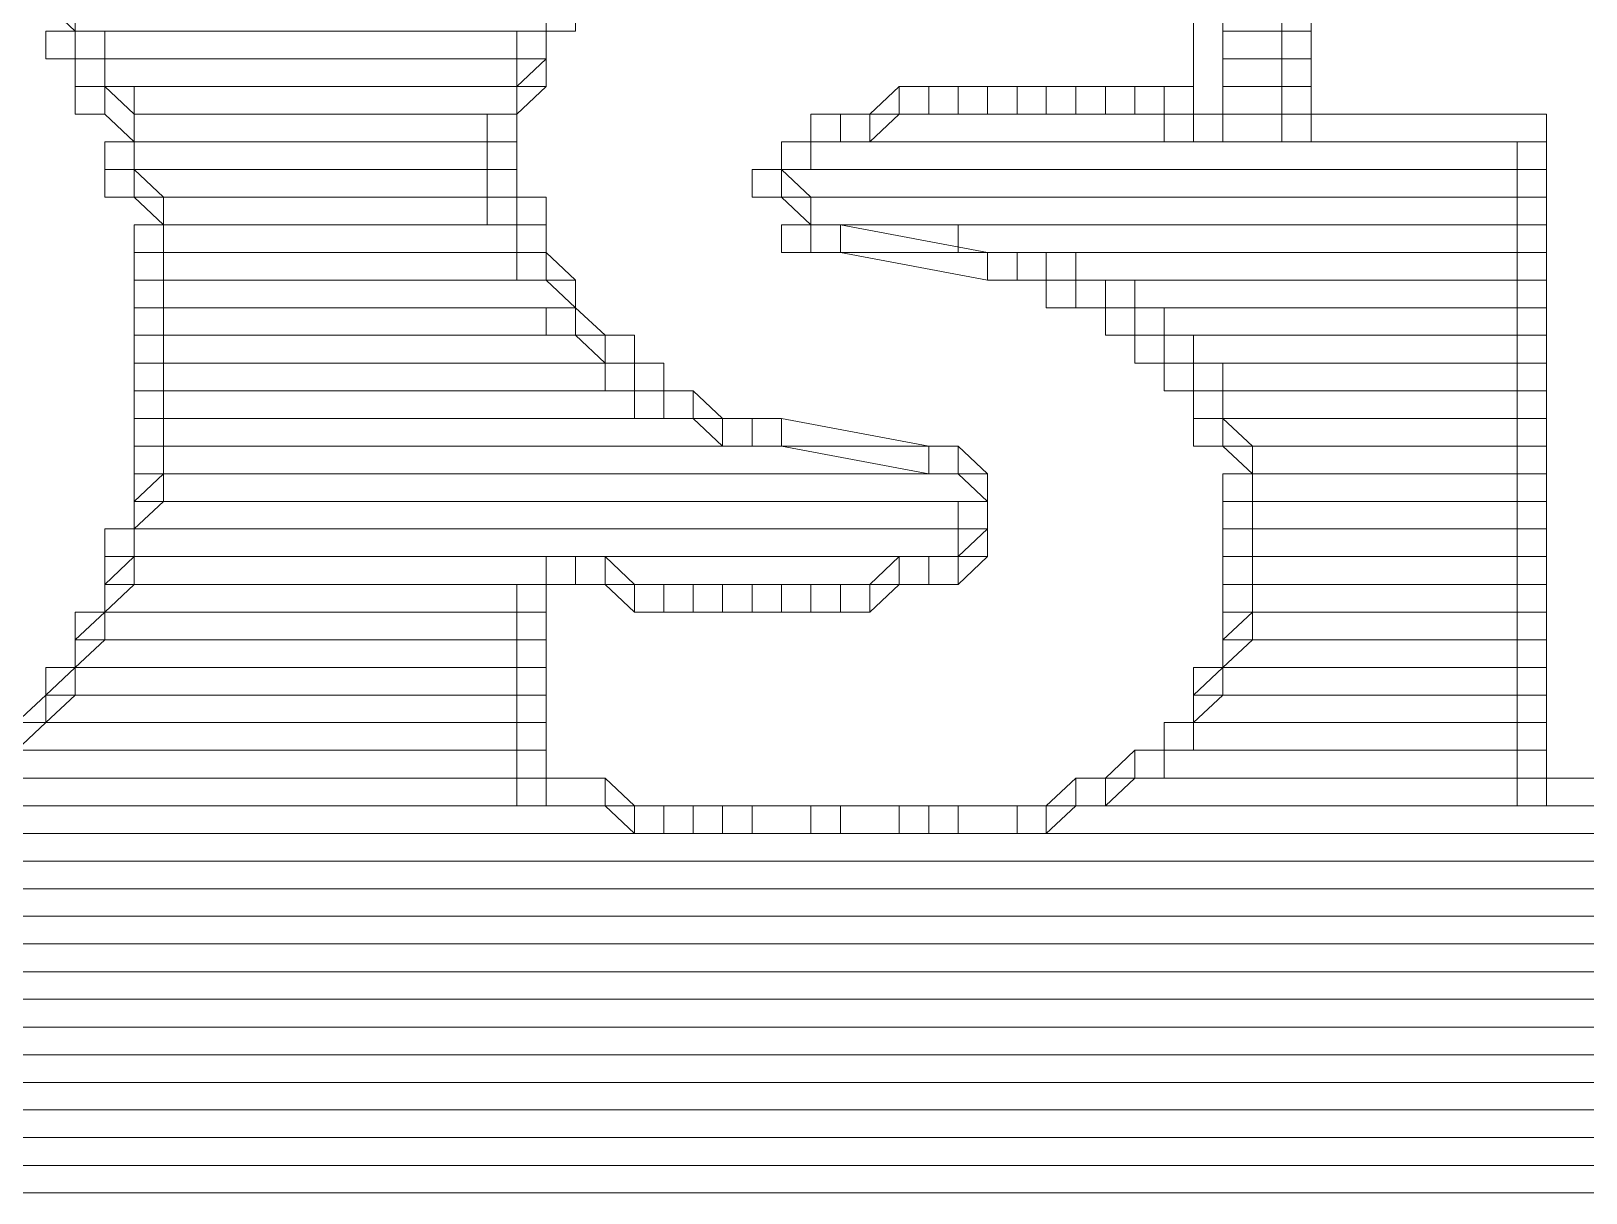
# Model space of a CAD drawing. Header units: millimetres. Extents: x 0 to 841, y 0 to 594.
# Drawn here: x 671.16 to 682.17, y 97.95 to 106.17 of the extents above; entities that cross this region are included whole.
import ezdxf

# ---------------------------------------------------------------- set-up
doc = ezdxf.new("R2010")
doc.units = ezdxf.units.MM
doc.header["$LTSCALE"] = 1.2
doc.layers.add('1', color=7, linetype='Continuous', lineweight=13)

msp = doc.modelspace()

# ---------------------------------------------------------------- linework, layer by layer
at = {"layer": '1'}
for p, q in [((678.35, 100.687), (718.839, 100.687)), ((678.35, 100.687), (718.839, 100.687)), ((670.224, 100.491), (718.839, 100.491)), ((670.224, 100.491), (718.839, 100.491)), ((670.432, 100.491), (718.839, 100.491)), ((670.432, 100.491), (718.839, 100.491)), ((669.807, 100.295), (718.839, 100.295)), ((669.807, 100.295), (718.839, 100.295)), ((669.598, 100.099), (718.839, 100.099)), ((669.598, 100.099), (718.839, 100.099)), ((669.182, 99.904), (718.839, 99.904)), ((669.182, 99.904), (718.839, 99.904)), ((668.765, 99.708), (718.839, 99.708)), ((668.765, 99.708), (718.839, 99.708)), ((659.387, 99.512), (718.839, 99.512)), ((659.387, 99.512), (718.839, 99.512)), ((667.931, 99.512), (718.839, 99.512)), ((667.931, 99.512), (718.839, 99.512)), ((659.387, 99.317), (718.839, 99.317)), ((659.387, 99.317), (718.839, 99.317)), ((659.387, 99.12), (718.839, 99.12)), ((659.387, 99.12), (718.839, 99.12)), ((659.387, 98.924), (718.839, 98.924)), ((659.387, 98.924), (718.839, 98.924)), ((659.387, 98.728), (718.839, 98.728)), ((659.387, 98.728), (718.839, 98.728)), ((659.387, 98.533), (718.839, 98.533)), ((659.387, 98.533), (718.839, 98.533)), ((659.387, 98.337), (718.839, 98.337)), ((659.387, 98.337), (718.839, 98.337))]:
    msp.add_line(p, q, dxfattribs=at)
for points in [[(679.392, 105.387), (679.392, 106.954), (679.601, 106.954), (679.601, 105.387)], [(679.392, 105.387), (679.392, 106.954), (679.601, 106.954), (679.601, 105.387)], [(680.017, 106.954), (680.017, 105.387), (680.226, 105.387), (680.226, 106.954)], [(680.017, 106.954), (680.017, 105.387), (680.226, 105.387), (680.226, 106.954)], [(671.474, 106.366), (671.265, 106.562), (671.265, 106.366), (671.474, 106.17)], [(671.474, 106.366), (671.265, 106.562), (671.265, 106.366), (671.474, 106.17)], [(671.474, 106.366), (675.017, 106.366), (675.017, 106.17), (671.474, 106.17)], [(671.474, 106.366), (675.017, 106.366), (675.017, 106.17), (671.474, 106.17)], [(674.808, 106.366), (674.808, 106.17), (675.017, 106.17), (675.017, 106.366)], [(675.017, 106.366), (674.808, 106.366), (674.808, 106.17), (675.017, 106.17)], [(674.808, 106.366), (674.808, 106.17), (675.017, 106.17), (675.017, 106.366)], [(675.017, 106.366), (674.808, 106.366), (674.808, 106.17), (675.017, 106.17)], [(679.601, 106.366), (680.226, 106.366), (680.226, 106.17), (679.601, 106.17)], [(679.601, 106.366), (680.226, 106.366), (680.226, 106.17), (679.601, 106.17)], [(671.265, 105.975), (671.265, 106.17), (671.474, 106.17), (671.474, 105.975)], [(671.265, 105.975), (671.265, 106.17), (671.474, 106.17), (671.474, 105.975)], [(671.682, 106.17), (671.474, 106.17), (671.474, 105.975), (671.682, 105.975)], [(671.474, 106.17), (674.808, 106.17), (674.808, 105.975), (671.474, 105.975)], [(671.682, 106.17), (671.474, 106.17), (671.474, 105.975), (671.682, 105.975)], [(671.474, 106.17), (674.808, 106.17), (674.808, 105.975), (671.474, 105.975)], [(674.6, 106.17), (674.6, 105.975), (674.808, 105.975), (674.808, 106.17)], [(674.6, 106.17), (674.6, 105.975), (674.808, 105.975), (674.808, 106.17)], [(674.808, 106.17), (674.808, 106.17), (674.808, 105.975), (674.808, 105.975)], [(674.808, 106.17), (674.808, 106.17), (674.808, 105.975), (674.808, 105.975)], [(679.601, 106.17), (680.226, 106.17), (680.226, 105.975), (679.601, 105.975)], [(679.601, 106.17), (680.226, 106.17), (680.226, 105.975), (679.601, 105.975)], [(671.474, 105.779), (671.474, 105.975), (671.682, 105.975), (671.682, 105.779)], [(671.474, 105.779), (671.474, 105.975), (671.682, 105.975), (671.682, 105.779)], [(671.682, 105.975), (674.808, 105.975), (674.808, 105.779), (671.682, 105.779)], [(671.682, 105.975), (674.808, 105.975), (674.808, 105.779), (671.682, 105.779)], [(671.682, 105.975), (674.808, 105.975), (674.808, 105.779), (671.682, 105.779)], [(671.682, 105.975), (674.808, 105.975), (674.808, 105.779), (671.682, 105.779)], [(674.6, 105.975), (674.6, 105.779), (674.808, 105.779), (674.808, 105.975)], [(674.808, 105.975), (674.6, 105.779), (674.6, 105.583), (674.808, 105.779)], [(674.6, 105.975), (674.6, 105.779), (674.808, 105.779), (674.808, 105.975)], [(674.808, 105.975), (674.6, 105.779), (674.6, 105.583), (674.808, 105.779)], [(674.808, 105.975), (674.808, 105.975), (674.808, 105.779), (674.808, 105.779)], [(674.808, 105.975), (674.808, 105.975), (674.808, 105.779), (674.808, 105.779)], [(674.808, 105.975), (674.808, 105.975), (674.808, 105.779), (674.808, 105.779)], [(674.808, 105.975), (674.808, 105.975), (674.808, 105.779), (674.808, 105.779)], [(679.601, 105.975), (680.226, 105.975), (680.226, 105.779), (679.601, 105.779)], [(679.601, 105.975), (680.226, 105.975), (680.226, 105.779), (679.601, 105.779)], [(679.601, 105.975), (680.226, 105.975), (680.226, 105.779), (679.601, 105.779)], [(679.601, 105.975), (680.226, 105.975), (680.226, 105.779), (679.601, 105.779)], [(671.474, 105.583), (671.474, 105.779), (671.682, 105.779), (671.682, 105.583)], [(671.474, 105.583), (671.474, 105.779), (671.682, 105.779), (671.682, 105.583)], [(671.891, 105.583), (671.682, 105.779), (671.682, 105.583), (671.891, 105.387)], [(671.891, 105.583), (671.682, 105.779), (671.682, 105.583), (671.891, 105.387)], [(671.891, 105.779), (674.6, 105.779), (674.6, 105.583), (671.891, 105.583)], [(671.891, 105.779), (674.6, 105.779), (674.6, 105.583), (671.891, 105.583)], [(674.6, 105.779), (674.6, 105.779), (674.6, 105.583), (674.6, 105.583)], [(674.6, 105.779), (674.6, 105.779), (674.6, 105.583), (674.6, 105.583)], [(677.1, 105.583), (677.309, 105.779), (677.309, 105.583), (677.1, 105.387)], [(677.1, 105.583), (677.309, 105.779), (677.309, 105.583), (677.1, 105.387)], [(677.309, 105.779), (677.517, 105.779), (677.517, 105.583), (677.309, 105.583)], [(677.309, 105.779), (679.184, 105.779), (679.184, 105.583), (677.309, 105.583)], [(677.309, 105.779), (677.517, 105.779), (677.517, 105.583), (677.309, 105.583)], [(677.309, 105.779), (679.184, 105.779), (679.184, 105.583), (677.309, 105.583)], [(677.517, 105.779), (677.517, 105.779), (677.517, 105.583), (677.517, 105.583)], [(677.517, 105.779), (677.725, 105.779), (677.725, 105.583), (677.517, 105.583)], [(677.517, 105.779), (677.517, 105.779), (677.517, 105.583), (677.517, 105.583)], [(677.517, 105.779), (677.725, 105.779), (677.725, 105.583), (677.517, 105.583)], [(677.725, 105.779), (677.934, 105.779), (677.934, 105.583), (677.725, 105.583)], [(677.725, 105.779), (677.934, 105.779), (677.934, 105.583), (677.725, 105.583)], [(677.934, 105.779), (678.143, 105.779), (678.143, 105.583), (677.934, 105.583)], [(677.934, 105.779), (678.143, 105.779), (678.143, 105.583), (677.934, 105.583)], [(678.143, 105.779), (678.35, 105.779), (678.35, 105.583), (678.143, 105.583)], [(678.143, 105.779), (678.35, 105.779), (678.35, 105.583), (678.143, 105.583)], [(678.35, 105.779), (678.35, 105.779), (678.35, 105.583), (678.35, 105.583)], [(678.35, 105.779), (678.559, 105.779), (678.559, 105.583), (678.35, 105.583)], [(678.35, 105.779), (678.35, 105.779), (678.35, 105.583), (678.35, 105.583)], [(678.35, 105.779), (678.559, 105.779), (678.559, 105.583), (678.35, 105.583)], [(678.559, 105.779), (678.768, 105.779), (678.768, 105.583), (678.559, 105.583)], [(678.559, 105.779), (678.768, 105.779), (678.768, 105.583), (678.559, 105.583)], [(678.768, 105.779), (678.976, 105.779), (678.976, 105.583), (678.768, 105.583)], [(678.768, 105.779), (678.976, 105.779), (678.976, 105.583), (678.768, 105.583)], [(678.976, 105.779), (679.184, 105.779), (679.184, 105.583), (678.976, 105.583)], [(678.976, 105.779), (679.184, 105.779), (679.184, 105.583), (678.976, 105.583)], [(679.184, 105.779), (679.392, 105.779), (679.392, 105.583), (679.184, 105.583)], [(679.184, 105.779), (679.392, 105.779), (679.392, 105.583), (679.184, 105.583)], [(679.601, 105.779), (680.226, 105.779), (680.226, 105.583), (679.601, 105.583)], [(679.601, 105.779), (680.226, 105.779), (680.226, 105.583), (679.601, 105.583)], [(671.891, 105.583), (671.891, 105.583), (671.891, 105.387), (671.891, 105.387)], [(671.891, 105.583), (674.6, 105.583), (674.6, 105.387), (671.891, 105.387)], [(671.891, 105.583), (671.891, 105.583), (671.891, 105.387), (671.891, 105.387)], [(671.891, 105.583), (674.6, 105.583), (674.6, 105.387), (671.891, 105.387)], [(674.391, 105.583), (674.391, 105.387), (674.6, 105.387), (674.6, 105.583)], [(674.391, 105.583), (674.391, 105.387), (674.6, 105.387), (674.6, 105.583)], [(676.683, 105.583), (676.683, 105.583), (676.683, 105.387), (676.683, 105.387)], [(676.683, 105.583), (676.683, 105.583), (676.683, 105.387), (676.683, 105.387)], [(676.683, 105.583), (676.683, 105.583), (676.683, 105.387), (676.683, 105.387)], [(676.683, 105.583), (676.892, 105.583), (676.892, 105.387), (676.683, 105.387)], [(676.683, 105.583), (681.893, 105.583), (681.893, 105.387), (676.683, 105.387)], [(676.683, 105.583), (676.683, 105.583), (676.683, 105.387), (676.683, 105.387)], [(676.683, 105.583), (676.683, 105.583), (676.683, 105.387), (676.683, 105.387)], [(676.683, 105.583), (676.683, 105.583), (676.683, 105.387), (676.683, 105.387)], [(676.683, 105.583), (676.892, 105.583), (676.892, 105.387), (676.683, 105.387)], [(676.683, 105.583), (681.893, 105.583), (681.893, 105.387), (676.683, 105.387)], [(676.892, 105.583), (676.892, 105.583), (676.892, 105.387), (676.892, 105.387)], [(676.892, 105.583), (676.892, 105.583), (676.892, 105.387), (676.892, 105.387)], [(676.892, 105.583), (677.1, 105.583), (677.1, 105.387), (676.892, 105.387)], [(676.892, 105.583), (676.892, 105.583), (676.892, 105.387), (676.892, 105.387)], [(676.892, 105.583), (676.892, 105.583), (676.892, 105.387), (676.892, 105.387)], [(676.892, 105.583), (677.1, 105.583), (677.1, 105.387), (676.892, 105.387)], [(679.184, 105.583), (679.184, 105.387), (679.392, 105.387), (679.392, 105.583)], [(679.184, 105.583), (679.184, 105.387), (679.392, 105.387), (679.392, 105.583)], [(679.392, 105.583), (679.601, 105.583), (679.601, 105.387), (679.392, 105.387)], [(679.392, 105.583), (679.601, 105.583), (679.601, 105.387), (679.392, 105.387)], [(680.226, 105.583), (681.893, 105.583), (681.893, 105.387), (680.226, 105.387)], [(680.226, 105.583), (681.893, 105.583), (681.893, 105.387), (680.226, 105.387)], [(671.682, 105.191), (671.682, 105.387), (671.891, 105.387), (671.891, 105.191)], [(671.682, 105.191), (671.682, 105.387), (671.891, 105.387), (671.891, 105.191)], [(671.891, 105.387), (674.6, 105.387), (674.6, 105.191), (671.891, 105.191)], [(671.891, 105.387), (674.6, 105.387), (674.6, 105.191), (671.891, 105.191)], [(674.391, 105.387), (674.391, 105.191), (674.6, 105.191), (674.6, 105.387)], [(674.391, 105.387), (674.391, 105.191), (674.6, 105.191), (674.6, 105.387)], [(674.6, 105.387), (674.6, 105.387), (674.6, 105.191), (674.6, 105.191)], [(674.6, 105.387), (674.6, 105.387), (674.6, 105.191), (674.6, 105.191)], [(676.475, 105.387), (676.475, 105.387), (676.475, 105.191), (676.475, 105.191)], [(676.475, 105.387), (676.683, 105.387), (676.683, 105.191), (676.475, 105.191)], [(676.475, 105.191), (676.475, 105.387), (676.683, 105.387), (676.683, 105.191)], [(676.475, 105.387), (676.475, 105.387), (676.475, 105.191), (676.475, 105.191)], [(676.475, 105.387), (676.683, 105.387), (676.683, 105.191), (676.475, 105.191)], [(676.475, 105.191), (676.475, 105.387), (676.683, 105.387), (676.683, 105.191)], [(676.683, 105.387), (676.683, 105.387), (676.683, 105.191), (676.683, 105.191)], [(676.683, 105.387), (676.683, 105.387), (676.683, 105.191), (676.683, 105.191)], [(676.683, 105.387), (681.893, 105.387), (681.893, 105.191), (676.683, 105.191)], [(676.683, 105.387), (676.683, 105.387), (676.683, 105.191), (676.683, 105.191)], [(676.683, 105.387), (676.683, 105.387), (676.683, 105.191), (676.683, 105.191)], [(676.683, 105.387), (681.893, 105.387), (681.893, 105.191), (676.683, 105.191)], [(681.685, 105.387), (681.685, 100.687), (681.893, 100.687), (681.893, 105.387)], [(681.685, 105.387), (681.685, 100.687), (681.893, 100.687), (681.893, 105.387)], [(671.682, 104.995), (671.682, 105.191), (671.891, 105.191), (671.891, 104.995)], [(671.682, 104.995), (671.682, 105.191), (671.891, 105.191), (671.891, 104.995)], [(672.099, 104.995), (671.891, 105.191), (671.891, 104.995), (672.099, 104.799)], [(671.891, 105.191), (674.6, 105.191), (674.6, 104.995), (671.891, 104.995)], [(672.099, 104.995), (671.891, 105.191), (671.891, 104.995), (672.099, 104.799)], [(671.891, 105.191), (674.6, 105.191), (674.6, 104.995), (671.891, 104.995)], [(674.391, 105.191), (674.391, 104.995), (674.6, 104.995), (674.6, 105.191)], [(674.391, 105.191), (674.391, 104.995), (674.6, 104.995), (674.6, 105.191)], [(674.6, 105.191), (674.6, 105.191), (674.6, 104.995), (674.6, 104.995)], [(674.6, 105.191), (674.6, 105.191), (674.6, 104.995), (674.6, 104.995)], [(676.267, 104.995), (676.267, 105.191), (676.475, 105.191), (676.475, 104.995)], [(676.267, 104.995), (676.267, 105.191), (676.475, 105.191), (676.475, 104.995)], [(676.683, 104.995), (676.475, 105.191), (676.475, 104.995), (676.683, 104.799)], [(676.475, 105.191), (676.475, 105.191), (676.475, 104.995), (676.475, 104.995)], [(676.475, 105.191), (676.475, 105.191), (676.475, 104.995), (676.475, 104.995)], [(676.475, 105.191), (676.475, 105.191), (676.475, 104.995), (676.475, 104.995)], [(676.475, 105.191), (681.893, 105.191), (681.893, 104.995), (676.475, 104.995)], [(676.683, 104.995), (676.475, 105.191), (676.475, 104.995), (676.683, 104.799)], [(676.475, 105.191), (676.475, 105.191), (676.475, 104.995), (676.475, 104.995)], [(676.475, 105.191), (676.475, 105.191), (676.475, 104.995), (676.475, 104.995)], [(676.475, 105.191), (676.475, 105.191), (676.475, 104.995), (676.475, 104.995)], [(676.475, 105.191), (681.893, 105.191), (681.893, 104.995), (676.475, 104.995)], [(672.099, 104.995), (674.6, 104.995), (674.6, 104.799), (672.099, 104.799)], [(672.099, 104.995), (674.6, 104.995), (674.6, 104.799), (672.099, 104.799)], [(674.391, 104.995), (674.391, 104.799), (674.6, 104.799), (674.6, 104.995)], [(674.391, 104.995), (674.391, 104.799), (674.6, 104.799), (674.6, 104.995)], [(674.6, 104.995), (674.808, 104.995), (674.808, 104.799), (674.6, 104.799)], [(674.6, 104.995), (674.808, 104.995), (674.808, 104.799), (674.6, 104.799)], [(676.683, 104.995), (676.683, 104.995), (676.683, 104.799), (676.683, 104.799)], [(676.683, 104.995), (676.683, 104.995), (676.683, 104.799), (676.683, 104.799)], [(676.683, 104.995), (676.683, 104.995), (676.683, 104.799), (676.683, 104.799)], [(676.683, 104.995), (676.683, 104.995), (676.683, 104.799), (676.683, 104.799)], [(676.683, 104.995), (676.683, 104.995), (676.683, 104.799), (676.683, 104.799)], [(676.683, 104.995), (681.893, 104.995), (681.893, 104.799), (676.683, 104.799)], [(676.683, 104.995), (676.683, 104.995), (676.683, 104.799), (676.683, 104.799)], [(676.683, 104.995), (676.683, 104.995), (676.683, 104.799), (676.683, 104.799)], [(676.683, 104.995), (676.683, 104.995), (676.683, 104.799), (676.683, 104.799)], [(676.683, 104.995), (676.683, 104.995), (676.683, 104.799), (676.683, 104.799)], [(676.683, 104.995), (676.683, 104.995), (676.683, 104.799), (676.683, 104.799)], [(676.683, 104.995), (681.893, 104.995), (681.893, 104.799), (676.683, 104.799)], [(671.891, 104.604), (671.891, 104.799), (672.099, 104.799), (672.099, 104.604)], [(671.891, 104.604), (671.891, 104.799), (672.099, 104.799), (672.099, 104.604)], [(672.099, 104.799), (674.808, 104.799), (674.808, 104.604), (672.099, 104.604)], [(672.099, 104.799), (674.808, 104.799), (674.808, 104.604), (672.099, 104.604)], [(672.099, 104.799), (674.808, 104.799), (674.808, 104.604), (672.099, 104.604)], [(672.099, 104.799), (674.808, 104.799), (674.808, 104.604), (672.099, 104.604)], [(674.6, 104.799), (674.6, 104.604), (674.808, 104.604), (674.808, 104.799)], [(674.6, 104.799), (674.6, 104.604), (674.808, 104.604), (674.808, 104.799)], [(674.808, 104.799), (674.808, 104.799), (674.808, 104.604), (674.808, 104.604)], [(674.808, 104.799), (674.808, 104.799), (674.808, 104.604), (674.808, 104.604)], [(676.475, 104.604), (676.475, 104.799), (676.683, 104.799), (676.683, 104.604)], [(676.475, 104.604), (676.475, 104.799), (676.683, 104.799), (676.683, 104.604)], [(676.892, 104.799), (676.683, 104.799), (676.683, 104.604), (676.892, 104.604)], [(676.683, 104.799), (681.893, 104.799), (681.893, 104.604), (676.683, 104.604)], [(676.892, 104.799), (676.683, 104.799), (676.683, 104.604), (676.892, 104.604)], [(676.683, 104.799), (681.893, 104.799), (681.893, 104.604), (676.683, 104.604)], [(677.934, 104.604), (676.892, 104.799), (676.892, 104.604), (677.934, 104.408)], [(676.892, 104.799), (676.892, 104.799), (676.892, 104.604), (676.892, 104.604)], [(676.892, 104.799), (676.892, 104.799), (676.892, 104.604), (676.892, 104.604)], [(677.934, 104.604), (676.892, 104.799), (676.892, 104.604), (677.934, 104.408)], [(676.892, 104.799), (676.892, 104.799), (676.892, 104.604), (676.892, 104.604)], [(676.892, 104.799), (676.892, 104.799), (676.892, 104.604), (676.892, 104.604)], [(677.725, 104.799), (681.893, 104.799), (681.893, 104.604), (677.725, 104.604)], [(677.725, 104.799), (681.893, 104.799), (681.893, 104.604), (677.725, 104.604)], [(671.891, 104.408), (671.891, 104.604), (672.099, 104.604), (672.099, 104.408)], [(671.891, 104.408), (671.891, 104.604), (672.099, 104.604), (672.099, 104.408)], [(672.099, 104.604), (672.099, 104.604), (672.099, 104.408), (672.099, 104.408)], [(672.099, 104.604), (674.808, 104.604), (674.808, 104.408), (672.099, 104.408)], [(672.099, 104.604), (672.099, 104.604), (672.099, 104.408), (672.099, 104.408)], [(672.099, 104.604), (674.808, 104.604), (674.808, 104.408), (672.099, 104.408)], [(674.6, 104.604), (674.6, 104.408), (674.808, 104.408), (674.808, 104.604)], [(674.6, 104.604), (674.6, 104.408), (674.808, 104.408), (674.808, 104.604)], [(674.808, 104.604), (674.808, 104.604), (674.808, 104.408), (674.808, 104.408)], [(674.808, 104.604), (674.808, 104.604), (674.808, 104.408), (674.808, 104.408)], [(674.808, 104.604), (675.017, 104.408), (675.017, 104.212), (674.808, 104.408)], [(674.808, 104.604), (674.808, 104.604), (674.808, 104.408), (674.808, 104.408)], [(674.808, 104.604), (674.808, 104.604), (674.808, 104.408), (674.808, 104.408)], [(674.808, 104.604), (675.017, 104.408), (675.017, 104.212), (674.808, 104.408)], [(678.143, 104.604), (677.934, 104.604), (677.934, 104.408), (678.143, 104.408)], [(678.143, 104.604), (677.934, 104.604), (677.934, 104.408), (678.143, 104.408)], [(678.35, 104.604), (678.143, 104.604), (678.143, 104.408), (678.35, 104.408)], [(678.143, 104.604), (678.143, 104.604), (678.143, 104.408), (678.143, 104.408)], [(678.35, 104.604), (678.143, 104.604), (678.143, 104.408), (678.35, 104.408)], [(678.143, 104.604), (678.143, 104.604), (678.143, 104.408), (678.143, 104.408)], [(678.559, 104.604), (678.35, 104.604), (678.35, 104.408), (678.559, 104.408)], [(678.35, 104.604), (678.35, 104.604), (678.35, 104.408), (678.35, 104.408)], [(678.35, 104.604), (678.35, 104.604), (678.35, 104.408), (678.35, 104.408)], [(678.35, 104.604), (681.893, 104.604), (681.893, 104.408), (678.35, 104.408)], [(678.559, 104.604), (678.35, 104.604), (678.35, 104.408), (678.559, 104.408)], [(678.35, 104.604), (678.35, 104.604), (678.35, 104.408), (678.35, 104.408)], [(678.35, 104.604), (678.35, 104.604), (678.35, 104.408), (678.35, 104.408)], [(678.35, 104.604), (681.893, 104.604), (681.893, 104.408), (678.35, 104.408)], [(671.891, 104.212), (671.891, 104.408), (672.099, 104.408), (672.099, 104.212)], [(671.891, 104.212), (671.891, 104.408), (672.099, 104.408), (672.099, 104.212)], [(672.099, 104.408), (675.017, 104.408), (675.017, 104.212), (672.099, 104.212)], [(672.099, 104.408), (675.017, 104.408), (675.017, 104.212), (672.099, 104.212)], [(675.017, 104.408), (675.017, 104.408), (675.017, 104.212), (675.017, 104.212)], [(675.017, 104.408), (675.017, 104.408), (675.017, 104.212), (675.017, 104.212)], [(678.35, 104.212), (678.35, 104.408), (678.559, 104.408), (678.559, 104.212)], [(678.35, 104.212), (678.35, 104.408), (678.559, 104.408), (678.559, 104.212)], [(678.768, 104.408), (678.559, 104.408), (678.559, 104.212), (678.768, 104.212)], [(678.768, 104.408), (678.559, 104.408), (678.559, 104.212), (678.768, 104.212)], [(678.976, 104.408), (678.768, 104.408), (678.768, 104.212), (678.976, 104.212)], [(678.768, 104.408), (678.768, 104.408), (678.768, 104.212), (678.768, 104.212)], [(678.768, 104.408), (681.893, 104.408), (681.893, 104.212), (678.768, 104.212)], [(678.976, 104.408), (678.768, 104.408), (678.768, 104.212), (678.976, 104.212)], [(678.768, 104.408), (678.768, 104.408), (678.768, 104.212), (678.768, 104.212)], [(678.768, 104.408), (681.893, 104.408), (681.893, 104.212), (678.768, 104.212)], [(671.891, 104.017), (671.891, 104.212), (672.099, 104.212), (672.099, 104.017)], [(671.891, 104.017), (671.891, 104.212), (672.099, 104.212), (672.099, 104.017)], [(672.099, 104.212), (675.017, 104.212), (675.017, 104.017), (672.099, 104.017)], [(672.099, 104.212), (675.017, 104.212), (675.017, 104.017), (672.099, 104.017)], [(674.808, 104.212), (674.808, 104.017), (675.017, 104.017), (675.017, 104.212)], [(674.808, 104.212), (674.808, 104.017), (675.017, 104.017), (675.017, 104.212)], [(675.017, 104.212), (675.017, 104.212), (675.017, 104.017), (675.017, 104.017)], [(675.017, 104.212), (675.225, 104.017), (675.225, 103.82), (675.017, 104.017)], [(675.017, 104.212), (675.017, 104.212), (675.017, 104.017), (675.017, 104.017)], [(675.017, 104.212), (675.225, 104.017), (675.225, 103.82), (675.017, 104.017)], [(678.768, 104.017), (678.768, 104.212), (678.976, 104.212), (678.976, 104.017)], [(678.768, 104.017), (678.768, 104.212), (678.976, 104.212), (678.976, 104.017)], [(679.184, 104.212), (678.976, 104.212), (678.976, 104.017), (679.184, 104.017)], [(678.976, 104.212), (681.893, 104.212), (681.893, 104.017), (678.976, 104.017)], [(679.184, 104.212), (678.976, 104.212), (678.976, 104.017), (679.184, 104.017)], [(678.976, 104.212), (681.893, 104.212), (681.893, 104.017), (678.976, 104.017)], [(679.184, 104.212), (679.184, 104.212), (679.184, 104.017), (679.184, 104.017)], [(679.184, 104.212), (679.184, 104.212), (679.184, 104.017), (679.184, 104.017)], [(671.891, 103.82), (671.891, 104.017), (672.099, 104.017), (672.099, 103.82)], [(671.891, 103.82), (671.891, 104.017), (672.099, 104.017), (672.099, 103.82)], [(672.099, 104.017), (675.225, 104.017), (675.225, 103.82), (672.099, 103.82)], [(672.099, 104.017), (675.225, 104.017), (675.225, 103.82), (672.099, 103.82)], [(675.225, 104.017), (675.225, 104.017), (675.225, 103.82), (675.225, 103.82)], [(675.225, 104.017), (675.433, 104.017), (675.433, 103.82), (675.225, 103.82)], [(675.225, 104.017), (675.225, 104.017), (675.225, 103.82), (675.225, 103.82)], [(675.225, 104.017), (675.433, 104.017), (675.433, 103.82), (675.225, 103.82)], [(678.976, 103.82), (678.976, 104.017), (679.184, 104.017), (679.184, 103.82)], [(678.976, 103.82), (678.976, 104.017), (679.184, 104.017), (679.184, 103.82)], [(679.392, 104.017), (679.184, 104.017), (679.184, 103.82), (679.392, 103.82)], [(679.184, 104.017), (681.893, 104.017), (681.893, 103.82), (679.184, 103.82)], [(679.392, 104.017), (679.184, 104.017), (679.184, 103.82), (679.392, 103.82)], [(679.184, 104.017), (681.893, 104.017), (681.893, 103.82), (679.184, 103.82)], [(671.891, 103.624), (671.891, 103.82), (672.099, 103.82), (672.099, 103.624)], [(671.891, 103.624), (671.891, 103.82), (672.099, 103.82), (672.099, 103.624)], [(672.099, 103.82), (675.433, 103.82), (675.433, 103.624), (672.099, 103.624)], [(672.099, 103.82), (675.642, 103.82), (675.642, 103.624), (672.099, 103.624)], [(672.099, 103.82), (675.433, 103.82), (675.433, 103.624), (672.099, 103.624)], [(672.099, 103.82), (675.642, 103.82), (675.642, 103.624), (672.099, 103.624)], [(675.225, 103.82), (675.225, 103.624), (675.433, 103.624), (675.433, 103.82)], [(675.225, 103.82), (675.225, 103.624), (675.433, 103.624), (675.433, 103.82)], [(675.433, 103.82), (675.433, 103.82), (675.433, 103.624), (675.433, 103.624)], [(675.433, 103.82), (675.642, 103.82), (675.642, 103.624), (675.433, 103.624)], [(675.433, 103.82), (675.433, 103.82), (675.433, 103.624), (675.433, 103.624)], [(675.433, 103.82), (675.642, 103.82), (675.642, 103.624), (675.433, 103.624)], [(679.184, 103.624), (679.184, 103.82), (679.392, 103.82), (679.392, 103.624)], [(679.184, 103.624), (679.184, 103.82), (679.392, 103.82), (679.392, 103.624)], [(679.601, 103.82), (679.392, 103.82), (679.392, 103.624), (679.601, 103.624)], [(679.392, 103.82), (679.392, 103.82), (679.392, 103.624), (679.392, 103.624)], [(679.392, 103.82), (681.893, 103.82), (681.893, 103.624), (679.392, 103.624)], [(679.601, 103.82), (679.392, 103.82), (679.392, 103.624), (679.601, 103.624)], [(679.392, 103.82), (679.392, 103.82), (679.392, 103.624), (679.392, 103.624)], [(679.392, 103.82), (681.893, 103.82), (681.893, 103.624), (679.392, 103.624)], [(679.601, 103.82), (681.893, 103.82), (681.893, 103.624), (679.601, 103.624)], [(679.601, 103.82), (681.893, 103.82), (681.893, 103.624), (679.601, 103.624)], [(671.891, 103.428), (671.891, 103.624), (672.099, 103.624), (672.099, 103.428)], [(671.891, 103.428), (671.891, 103.624), (672.099, 103.624), (672.099, 103.428)], [(672.099, 103.624), (672.099, 103.624), (672.099, 103.428), (672.099, 103.428)], [(672.099, 103.624), (675.85, 103.624), (675.85, 103.428), (672.099, 103.428)], [(672.099, 103.624), (672.099, 103.624), (672.099, 103.428), (672.099, 103.428)], [(672.099, 103.624), (675.85, 103.624), (675.85, 103.428), (672.099, 103.428)], [(675.433, 103.624), (675.433, 103.428), (675.642, 103.428), (675.642, 103.624)], [(675.433, 103.624), (675.433, 103.428), (675.642, 103.428), (675.642, 103.624)], [(675.642, 103.624), (675.85, 103.624), (675.85, 103.428), (675.642, 103.428)], [(675.642, 103.624), (675.85, 103.624), (675.85, 103.428), (675.642, 103.428)], [(675.85, 103.624), (675.85, 103.624), (675.85, 103.428), (675.85, 103.428)], [(675.85, 103.624), (675.85, 103.624), (675.85, 103.428), (675.85, 103.428)], [(675.85, 103.624), (676.058, 103.428), (676.058, 103.233), (675.85, 103.428)], [(675.85, 103.624), (675.85, 103.624), (675.85, 103.428), (675.85, 103.428)], [(675.85, 103.624), (675.85, 103.624), (675.85, 103.428), (675.85, 103.428)], [(675.85, 103.624), (676.058, 103.428), (676.058, 103.233), (675.85, 103.428)], [(679.392, 103.428), (679.392, 103.624), (679.601, 103.624), (679.601, 103.428)], [(679.392, 103.428), (679.392, 103.624), (679.601, 103.624), (679.601, 103.428)], [(679.601, 103.624), (679.601, 103.624), (679.601, 103.428), (679.601, 103.428)], [(679.601, 103.624), (681.893, 103.624), (681.893, 103.428), (679.601, 103.428)], [(679.601, 103.624), (679.601, 103.624), (679.601, 103.428), (679.601, 103.428)], [(679.601, 103.624), (681.893, 103.624), (681.893, 103.428), (679.601, 103.428)], [(671.891, 103.233), (671.891, 103.428), (672.099, 103.428), (672.099, 103.233)], [(671.891, 103.233), (671.891, 103.428), (672.099, 103.428), (672.099, 103.233)], [(672.099, 103.428), (676.475, 103.428), (676.475, 103.233), (672.099, 103.233)], [(672.099, 103.428), (676.475, 103.428), (676.475, 103.233), (672.099, 103.233)], [(676.058, 103.428), (676.058, 103.428), (676.058, 103.233), (676.058, 103.233)], [(676.058, 103.428), (676.267, 103.428), (676.267, 103.233), (676.058, 103.233)], [(676.058, 103.428), (676.058, 103.428), (676.058, 103.233), (676.058, 103.233)], [(676.058, 103.428), (676.267, 103.428), (676.267, 103.233), (676.058, 103.233)], [(676.267, 103.428), (676.267, 103.428), (676.267, 103.233), (676.267, 103.233)], [(676.267, 103.428), (676.475, 103.428), (676.475, 103.233), (676.267, 103.233)], [(676.267, 103.428), (676.267, 103.428), (676.267, 103.233), (676.267, 103.233)], [(676.267, 103.428), (676.475, 103.428), (676.475, 103.233), (676.267, 103.233)], [(676.475, 103.428), (676.475, 103.428), (676.475, 103.233), (676.475, 103.233)], [(676.475, 103.428), (677.517, 103.233), (677.517, 103.037), (676.475, 103.233)], [(676.475, 103.428), (676.475, 103.428), (676.475, 103.233), (676.475, 103.233)], [(676.475, 103.428), (677.517, 103.233), (677.517, 103.037), (676.475, 103.233)], [(679.392, 103.233), (679.392, 103.428), (679.601, 103.428), (679.601, 103.233)], [(679.392, 103.233), (679.392, 103.428), (679.601, 103.428), (679.601, 103.233)], [(679.809, 103.233), (679.601, 103.428), (679.601, 103.233), (679.809, 103.037)], [(679.601, 103.428), (679.601, 103.428), (679.601, 103.233), (679.601, 103.233)], [(679.601, 103.428), (681.893, 103.428), (681.893, 103.233), (679.601, 103.233)], [(679.809, 103.233), (679.601, 103.428), (679.601, 103.233), (679.809, 103.037)], [(679.601, 103.428), (679.601, 103.428), (679.601, 103.233), (679.601, 103.233)], [(679.601, 103.428), (681.893, 103.428), (681.893, 103.233), (679.601, 103.233)], [(671.891, 103.037), (671.891, 103.233), (672.099, 103.233), (672.099, 103.037)], [(671.891, 103.037), (671.891, 103.233), (672.099, 103.233), (672.099, 103.037)], [(672.099, 103.233), (677.517, 103.233), (677.517, 103.037), (672.099, 103.037)], [(672.099, 103.233), (677.517, 103.233), (677.517, 103.037), (672.099, 103.037)], [(677.517, 103.233), (677.725, 103.233), (677.725, 103.037), (677.517, 103.037)], [(677.517, 103.233), (677.725, 103.233), (677.725, 103.037), (677.517, 103.037)], [(677.725, 103.233), (677.725, 103.233), (677.725, 103.037), (677.725, 103.037)], [(677.725, 103.233), (677.725, 103.233), (677.725, 103.037), (677.725, 103.037)], [(677.725, 103.233), (677.725, 103.233), (677.725, 103.037), (677.725, 103.037)], [(677.725, 103.233), (677.725, 103.233), (677.725, 103.037), (677.725, 103.037)], [(677.725, 103.233), (677.934, 103.037), (677.934, 102.841), (677.725, 103.037)], [(677.725, 103.233), (677.725, 103.233), (677.725, 103.037), (677.725, 103.037)], [(677.725, 103.233), (677.725, 103.233), (677.725, 103.037), (677.725, 103.037)], [(677.725, 103.233), (677.725, 103.233), (677.725, 103.037), (677.725, 103.037)], [(677.725, 103.233), (677.725, 103.233), (677.725, 103.037), (677.725, 103.037)], [(677.725, 103.233), (677.934, 103.037), (677.934, 102.841), (677.725, 103.037)], [(679.809, 103.233), (679.809, 103.233), (679.809, 103.037), (679.809, 103.037)], [(679.809, 103.233), (681.893, 103.233), (681.893, 103.037), (679.809, 103.037)], [(679.809, 103.233), (679.809, 103.233), (679.809, 103.037), (679.809, 103.037)], [(679.809, 103.233), (681.893, 103.233), (681.893, 103.037), (679.809, 103.037)], [(671.891, 102.841), (672.099, 103.037), (672.099, 102.841), (671.891, 102.646)], [(671.891, 102.841), (671.891, 103.037), (672.099, 103.037), (672.099, 102.841)], [(671.891, 102.841), (672.099, 103.037), (672.099, 102.841), (671.891, 102.646)], [(671.891, 102.841), (671.891, 103.037), (672.099, 103.037), (672.099, 102.841)], [(672.099, 103.037), (677.934, 103.037), (677.934, 102.841), (672.099, 102.841)], [(672.099, 103.037), (677.934, 103.037), (677.934, 102.841), (672.099, 102.841)], [(677.934, 103.037), (677.934, 103.037), (677.934, 102.841), (677.934, 102.841)], [(677.934, 103.037), (677.934, 103.037), (677.934, 102.841), (677.934, 102.841)], [(677.934, 103.037), (677.934, 103.037), (677.934, 102.841), (677.934, 102.841)], [(677.934, 103.037), (677.934, 103.037), (677.934, 102.841), (677.934, 102.841)], [(677.934, 103.037), (677.934, 103.037), (677.934, 102.841), (677.934, 102.841)], [(677.934, 103.037), (677.934, 103.037), (677.934, 102.841), (677.934, 102.841)], [(677.934, 103.037), (677.934, 103.037), (677.934, 102.841), (677.934, 102.841)], [(677.934, 103.037), (677.934, 103.037), (677.934, 102.841), (677.934, 102.841)], [(679.601, 102.841), (679.601, 103.037), (679.809, 103.037), (679.809, 102.841)], [(679.601, 102.841), (679.601, 103.037), (679.809, 103.037), (679.809, 102.841)], [(679.809, 103.037), (679.809, 103.037), (679.809, 102.841), (679.809, 102.841)], [(679.809, 103.037), (681.893, 103.037), (681.893, 102.841), (679.809, 102.841)], [(679.809, 103.037), (679.809, 103.037), (679.809, 102.841), (679.809, 102.841)], [(679.809, 103.037), (681.893, 103.037), (681.893, 102.841), (679.809, 102.841)], [(671.891, 102.841), (671.891, 102.841), (671.891, 102.646), (671.891, 102.646)], [(671.891, 102.841), (677.934, 102.841), (677.934, 102.646), (671.891, 102.646)], [(671.891, 102.841), (671.891, 102.841), (671.891, 102.646), (671.891, 102.646)], [(671.891, 102.841), (677.934, 102.841), (677.934, 102.646), (671.891, 102.646)], [(677.725, 102.841), (677.725, 102.646), (677.934, 102.646), (677.934, 102.841)], [(677.725, 102.841), (677.725, 102.646), (677.934, 102.646), (677.934, 102.841)], [(677.934, 102.841), (677.934, 102.841), (677.934, 102.646), (677.934, 102.646)], [(677.934, 102.841), (677.934, 102.841), (677.934, 102.646), (677.934, 102.646)], [(677.934, 102.841), (677.934, 102.841), (677.934, 102.646), (677.934, 102.646)], [(677.934, 102.841), (677.934, 102.841), (677.934, 102.646), (677.934, 102.646)], [(677.934, 102.841), (677.934, 102.841), (677.934, 102.646), (677.934, 102.646)], [(677.934, 102.841), (677.934, 102.841), (677.934, 102.646), (677.934, 102.646)], [(679.601, 102.646), (679.601, 102.841), (679.809, 102.841), (679.809, 102.646)], [(679.601, 102.646), (679.601, 102.841), (679.809, 102.841), (679.809, 102.646)], [(679.809, 102.841), (679.809, 102.841), (679.809, 102.646), (679.809, 102.646)], [(679.809, 102.841), (681.893, 102.841), (681.893, 102.646), (679.809, 102.646)], [(679.809, 102.841), (679.809, 102.841), (679.809, 102.646), (679.809, 102.646)], [(679.809, 102.841), (681.893, 102.841), (681.893, 102.646), (679.809, 102.646)], [(671.682, 102.45), (671.682, 102.646), (671.891, 102.646), (671.891, 102.45)], [(671.682, 102.45), (671.682, 102.646), (671.891, 102.646), (671.891, 102.45)], [(671.891, 102.646), (677.934, 102.646), (677.934, 102.45), (671.891, 102.45)], [(671.891, 102.646), (677.934, 102.646), (677.934, 102.45), (671.891, 102.45)], [(671.891, 102.646), (677.934, 102.646), (677.934, 102.45), (671.891, 102.45)], [(671.891, 102.646), (677.934, 102.646), (677.934, 102.45), (671.891, 102.45)], [(677.725, 102.646), (677.725, 102.45), (677.934, 102.45), (677.934, 102.646)], [(677.934, 102.646), (677.725, 102.45), (677.725, 102.254), (677.934, 102.45)], [(677.725, 102.646), (677.725, 102.45), (677.934, 102.45), (677.934, 102.646)], [(677.934, 102.646), (677.725, 102.45), (677.725, 102.254), (677.934, 102.45)], [(677.934, 102.646), (677.934, 102.646), (677.934, 102.45), (677.934, 102.45)], [(677.934, 102.646), (677.934, 102.646), (677.934, 102.45), (677.934, 102.45)], [(677.934, 102.646), (677.934, 102.646), (677.934, 102.45), (677.934, 102.45)], [(677.934, 102.646), (677.934, 102.646), (677.934, 102.45), (677.934, 102.45)], [(677.934, 102.646), (677.934, 102.646), (677.934, 102.45), (677.934, 102.45)], [(677.934, 102.646), (677.934, 102.646), (677.934, 102.45), (677.934, 102.45)], [(677.934, 102.646), (677.934, 102.646), (677.934, 102.45), (677.934, 102.45)], [(677.934, 102.646), (677.934, 102.646), (677.934, 102.45), (677.934, 102.45)], [(679.601, 102.45), (679.601, 102.646), (679.809, 102.646), (679.809, 102.45)], [(679.601, 102.45), (679.601, 102.646), (679.809, 102.646), (679.809, 102.45)], [(679.809, 102.646), (679.809, 102.646), (679.809, 102.45), (679.809, 102.45)], [(679.809, 102.646), (681.893, 102.646), (681.893, 102.45), (679.809, 102.45)], [(679.809, 102.646), (681.893, 102.646), (681.893, 102.45), (679.809, 102.45)], [(679.809, 102.646), (679.809, 102.646), (679.809, 102.45), (679.809, 102.45)], [(679.809, 102.646), (681.893, 102.646), (681.893, 102.45), (679.809, 102.45)], [(679.809, 102.646), (681.893, 102.646), (681.893, 102.45), (679.809, 102.45)], [(671.682, 102.254), (671.891, 102.45), (671.891, 102.254), (671.682, 102.058)], [(671.682, 102.254), (671.682, 102.45), (671.891, 102.45), (671.891, 102.254)], [(671.682, 102.254), (671.891, 102.45), (671.891, 102.254), (671.682, 102.058)], [(671.682, 102.254), (671.682, 102.45), (671.891, 102.45), (671.891, 102.254)], [(671.891, 102.45), (674.808, 102.45), (674.808, 102.254), (671.891, 102.254)], [(671.891, 102.45), (674.808, 102.45), (674.808, 102.254), (671.891, 102.254)], [(675.017, 102.45), (674.808, 102.45), (674.808, 102.254), (675.017, 102.254)], [(675.017, 102.45), (674.808, 102.45), (674.808, 102.254), (675.017, 102.254)], [(675.225, 102.45), (675.017, 102.45), (675.017, 102.254), (675.225, 102.254)], [(675.017, 102.45), (677.517, 102.45), (677.517, 102.254), (675.017, 102.254)], [(675.225, 102.45), (675.017, 102.45), (675.017, 102.254), (675.225, 102.254)], [(675.017, 102.45), (677.517, 102.45), (677.517, 102.254), (675.017, 102.254)], [(675.433, 102.254), (675.225, 102.45), (675.225, 102.254), (675.433, 102.058)], [(675.433, 102.254), (675.225, 102.45), (675.225, 102.254), (675.433, 102.058)], [(677.309, 102.45), (677.1, 102.254), (677.1, 102.058), (677.309, 102.254)], [(677.309, 102.45), (677.1, 102.254), (677.1, 102.058), (677.309, 102.254)], [(677.517, 102.45), (677.309, 102.45), (677.309, 102.254), (677.517, 102.254)], [(677.517, 102.45), (677.309, 102.45), (677.309, 102.254), (677.517, 102.254)], [(677.725, 102.45), (677.517, 102.45), (677.517, 102.254), (677.725, 102.254)], [(677.517, 102.45), (677.517, 102.45), (677.517, 102.254), (677.517, 102.254)], [(677.725, 102.45), (677.517, 102.45), (677.517, 102.254), (677.725, 102.254)], [(677.517, 102.45), (677.517, 102.45), (677.517, 102.254), (677.517, 102.254)], [(677.725, 102.45), (677.725, 102.45), (677.725, 102.254), (677.725, 102.254)], [(677.725, 102.45), (677.725, 102.45), (677.725, 102.254), (677.725, 102.254)], [(677.725, 102.45), (677.725, 102.45), (677.725, 102.254), (677.725, 102.254)], [(677.725, 102.45), (677.725, 102.45), (677.725, 102.254), (677.725, 102.254)], [(677.725, 102.45), (677.725, 102.45), (677.725, 102.254), (677.725, 102.254)], [(677.725, 102.45), (677.725, 102.45), (677.725, 102.254), (677.725, 102.254)], [(677.725, 102.45), (677.725, 102.45), (677.725, 102.254), (677.725, 102.254)], [(677.725, 102.45), (677.725, 102.45), (677.725, 102.254), (677.725, 102.254)], [(679.601, 102.254), (679.601, 102.45), (679.809, 102.45), (679.809, 102.254)], [(679.601, 102.254), (679.601, 102.45), (679.809, 102.45), (679.809, 102.254)], [(679.809, 102.45), (679.809, 102.45), (679.809, 102.254), (679.809, 102.254)], [(679.809, 102.45), (681.893, 102.45), (681.893, 102.254), (679.809, 102.254)], [(679.809, 102.45), (679.809, 102.45), (679.809, 102.254), (679.809, 102.254)], [(679.809, 102.45), (681.893, 102.45), (681.893, 102.254), (679.809, 102.254)], [(671.682, 102.254), (674.808, 102.254), (674.808, 102.058), (671.682, 102.058)], [(671.682, 102.254), (674.808, 102.254), (674.808, 102.058), (671.682, 102.058)], [(674.6, 102.254), (674.6, 100.687), (674.808, 100.687), (674.808, 102.254)], [(674.6, 102.254), (674.6, 100.687), (674.808, 100.687), (674.808, 102.254)], [(675.642, 102.254), (675.433, 102.254), (675.433, 102.058), (675.642, 102.058)], [(675.642, 102.254), (675.433, 102.254), (675.433, 102.058), (675.642, 102.058)], [(675.85, 102.254), (675.642, 102.254), (675.642, 102.058), (675.85, 102.058)], [(675.642, 102.254), (675.642, 102.254), (675.642, 102.058), (675.642, 102.058)], [(675.85, 102.254), (675.642, 102.254), (675.642, 102.058), (675.85, 102.058)], [(675.642, 102.254), (675.642, 102.254), (675.642, 102.058), (675.642, 102.058)], [(676.058, 102.254), (675.85, 102.254), (675.85, 102.058), (676.058, 102.058)], [(676.058, 102.254), (675.85, 102.254), (675.85, 102.058), (676.058, 102.058)], [(676.267, 102.254), (676.058, 102.254), (676.058, 102.058), (676.267, 102.058)], [(676.267, 102.254), (676.058, 102.254), (676.058, 102.058), (676.267, 102.058)], [(676.475, 102.254), (676.267, 102.254), (676.267, 102.058), (676.475, 102.058)], [(676.475, 102.254), (676.267, 102.254), (676.267, 102.058), (676.475, 102.058)], [(676.683, 102.254), (676.475, 102.254), (676.475, 102.058), (676.683, 102.058)], [(676.475, 102.254), (676.475, 102.254), (676.475, 102.058), (676.475, 102.058)], [(676.683, 102.254), (676.475, 102.254), (676.475, 102.058), (676.683, 102.058)], [(676.475, 102.254), (676.475, 102.254), (676.475, 102.058), (676.475, 102.058)], [(676.892, 102.254), (676.683, 102.254), (676.683, 102.058), (676.892, 102.058)], [(676.892, 102.254), (676.683, 102.254), (676.683, 102.058), (676.892, 102.058)], [(677.1, 102.254), (676.892, 102.254), (676.892, 102.058), (677.1, 102.058)], [(677.1, 102.254), (676.892, 102.254), (676.892, 102.058), (677.1, 102.058)], [(679.601, 102.058), (679.601, 102.254), (679.809, 102.254), (679.809, 102.058)], [(679.601, 102.058), (679.601, 102.254), (679.809, 102.254), (679.809, 102.058)], [(679.809, 102.254), (679.809, 102.254), (679.809, 102.058), (679.809, 102.058)], [(679.809, 102.254), (681.893, 102.254), (681.893, 102.058), (679.809, 102.058)], [(679.809, 102.254), (679.809, 102.254), (679.809, 102.058), (679.809, 102.058)], [(679.809, 102.254), (681.893, 102.254), (681.893, 102.058), (679.809, 102.058)], [(671.474, 101.862), (671.682, 102.058), (671.682, 101.862), (671.474, 101.666)], [(671.474, 101.862), (671.474, 102.058), (671.682, 102.058), (671.682, 101.862)], [(671.474, 101.862), (671.682, 102.058), (671.682, 101.862), (671.474, 101.666)], [(671.474, 101.862), (671.474, 102.058), (671.682, 102.058), (671.682, 101.862)], [(671.682, 102.058), (671.682, 102.058), (671.682, 101.862), (671.682, 101.862)], [(671.682, 102.058), (674.808, 102.058), (674.808, 101.862), (671.682, 101.862)], [(671.682, 102.058), (671.682, 102.058), (671.682, 101.862), (671.682, 101.862)], [(671.682, 102.058), (674.808, 102.058), (674.808, 101.862), (671.682, 101.862)], [(679.601, 101.862), (679.809, 102.058), (679.809, 101.862), (679.601, 101.666)], [(679.601, 101.862), (679.601, 102.058), (679.809, 102.058), (679.809, 101.862)], [(679.601, 101.862), (679.809, 102.058), (679.809, 101.862), (679.601, 101.666)], [(679.601, 101.862), (679.601, 102.058), (679.809, 102.058), (679.809, 101.862)], [(679.809, 102.058), (679.809, 102.058), (679.809, 101.862), (679.809, 101.862)], [(679.809, 102.058), (681.893, 102.058), (681.893, 101.862), (679.809, 101.862)], [(679.809, 102.058), (679.809, 102.058), (679.809, 101.862), (679.809, 101.862)], [(679.809, 102.058), (681.893, 102.058), (681.893, 101.862), (679.809, 101.862)], [(671.474, 101.862), (674.808, 101.862), (674.808, 101.666), (671.474, 101.666)], [(671.474, 101.862), (674.808, 101.862), (674.808, 101.666), (671.474, 101.666)], [(679.601, 101.862), (679.601, 101.862), (679.601, 101.666), (679.601, 101.666)], [(679.601, 101.862), (681.893, 101.862), (681.893, 101.666), (679.601, 101.666)], [(679.601, 101.862), (679.601, 101.862), (679.601, 101.666), (679.601, 101.666)], [(679.601, 101.862), (681.893, 101.862), (681.893, 101.666), (679.601, 101.666)], [(671.265, 101.47), (671.474, 101.666), (671.474, 101.47), (671.265, 101.275)], [(671.265, 101.47), (671.265, 101.666), (671.474, 101.666), (671.474, 101.47)], [(671.265, 101.666), (674.808, 101.666), (674.808, 101.47), (671.265, 101.47)], [(671.265, 101.47), (671.474, 101.666), (671.474, 101.47), (671.265, 101.275)], [(671.265, 101.47), (671.265, 101.666), (671.474, 101.666), (671.474, 101.47)], [(671.265, 101.666), (674.808, 101.666), (674.808, 101.47), (671.265, 101.47)], [(671.474, 101.666), (674.808, 101.666), (674.808, 101.47), (671.474, 101.47)], [(671.474, 101.666), (674.808, 101.666), (674.808, 101.47), (671.474, 101.47)], [(679.392, 101.47), (679.601, 101.666), (679.601, 101.47), (679.392, 101.275)], [(679.392, 101.47), (679.392, 101.666), (679.601, 101.666), (679.601, 101.47)], [(679.392, 101.47), (679.601, 101.666), (679.601, 101.47), (679.392, 101.275)], [(679.392, 101.47), (679.392, 101.666), (679.601, 101.666), (679.601, 101.47)], [(679.601, 101.666), (679.601, 101.666), (679.601, 101.47), (679.601, 101.47)], [(679.601, 101.666), (681.893, 101.666), (681.893, 101.47), (679.601, 101.47)], [(679.601, 101.666), (681.893, 101.666), (681.893, 101.47), (679.601, 101.47)], [(679.601, 101.666), (679.601, 101.666), (679.601, 101.47), (679.601, 101.47)], [(679.601, 101.666), (681.893, 101.666), (681.893, 101.47), (679.601, 101.47)], [(679.601, 101.666), (681.893, 101.666), (681.893, 101.47), (679.601, 101.47)], [(671.057, 101.275), (671.265, 101.47), (671.265, 101.275), (671.057, 101.079)], [(671.057, 101.275), (671.265, 101.47), (671.265, 101.275), (671.057, 101.079)], [(671.265, 101.47), (671.265, 101.47), (671.265, 101.275), (671.265, 101.275)], [(671.265, 101.47), (674.808, 101.47), (674.808, 101.275), (671.265, 101.275)], [(671.265, 101.47), (671.265, 101.47), (671.265, 101.275), (671.265, 101.275)], [(671.265, 101.47), (674.808, 101.47), (674.808, 101.275), (671.265, 101.275)], [(679.392, 101.47), (679.392, 101.47), (679.392, 101.275), (679.392, 101.275)], [(679.392, 101.47), (679.392, 101.47), (679.392, 101.275), (679.392, 101.275)], [(679.392, 101.47), (681.893, 101.47), (681.893, 101.275), (679.392, 101.275)], [(679.392, 101.47), (679.392, 101.47), (679.392, 101.275), (679.392, 101.275)], [(679.392, 101.47), (679.392, 101.47), (679.392, 101.275), (679.392, 101.275)], [(679.392, 101.47), (681.893, 101.47), (681.893, 101.275), (679.392, 101.275)], [(671.057, 101.275), (674.808, 101.275), (674.808, 101.079), (671.057, 101.079)], [(671.057, 101.275), (674.808, 101.275), (674.808, 101.079), (671.057, 101.079)], [(679.184, 101.275), (679.392, 101.275), (679.392, 101.079), (679.184, 101.079)], [(679.184, 101.079), (679.184, 101.275), (679.392, 101.275), (679.392, 101.079)], [(679.184, 101.275), (681.893, 101.275), (681.893, 101.079), (679.184, 101.079)], [(679.184, 101.275), (679.392, 101.275), (679.392, 101.079), (679.184, 101.079)], [(679.184, 101.079), (679.184, 101.275), (679.392, 101.275), (679.392, 101.079)], [(679.184, 101.275), (681.893, 101.275), (681.893, 101.079), (679.184, 101.079)], [(670.849, 101.079), (674.808, 101.079), (674.808, 100.883), (670.849, 100.883)], [(670.849, 101.079), (674.808, 101.079), (674.808, 100.883), (670.849, 100.883)], [(678.768, 100.883), (678.976, 101.079), (678.976, 100.883), (678.768, 100.687)], [(678.768, 100.883), (678.976, 101.079), (678.976, 100.883), (678.768, 100.687)], [(678.976, 101.079), (678.976, 101.079), (678.976, 100.883), (678.976, 100.883)], [(678.976, 101.079), (678.976, 101.079), (678.976, 100.883), (678.976, 100.883)], [(678.976, 101.079), (679.184, 101.079), (679.184, 100.883), (678.976, 100.883)], [(678.976, 100.883), (678.976, 101.079), (679.184, 101.079), (679.184, 100.883)], [(678.976, 101.079), (681.893, 101.079), (681.893, 100.883), (678.976, 100.883)], [(678.976, 101.079), (678.976, 101.079), (678.976, 100.883), (678.976, 100.883)], [(678.976, 101.079), (678.976, 101.079), (678.976, 100.883), (678.976, 100.883)], [(678.976, 101.079), (679.184, 101.079), (679.184, 100.883), (678.976, 100.883)], [(678.976, 100.883), (678.976, 101.079), (679.184, 101.079), (679.184, 100.883)], [(678.976, 101.079), (681.893, 101.079), (681.893, 100.883), (678.976, 100.883)], [(670.849, 100.883), (674.808, 100.883), (674.808, 100.687), (670.849, 100.687)], [(670.849, 100.883), (674.808, 100.883), (674.808, 100.687), (670.849, 100.687)], [(674.808, 100.883), (675.225, 100.883), (675.225, 100.687), (674.808, 100.687)], [(674.808, 100.883), (675.225, 100.883), (675.225, 100.687), (674.808, 100.687)], [(675.225, 100.883), (675.433, 100.687), (675.433, 100.491), (675.225, 100.687)], [(675.225, 100.883), (675.433, 100.687), (675.433, 100.491), (675.225, 100.687)], [(678.35, 100.687), (678.559, 100.883), (678.559, 100.687), (678.35, 100.491)], [(678.35, 100.687), (678.559, 100.883), (678.559, 100.687), (678.35, 100.491)], [(678.559, 100.883), (678.559, 100.883), (678.559, 100.687), (678.559, 100.687)], [(678.559, 100.883), (678.768, 100.883), (678.768, 100.687), (678.559, 100.687)], [(678.559, 100.883), (678.559, 100.883), (678.559, 100.687), (678.559, 100.687)], [(678.559, 100.883), (678.768, 100.883), (678.768, 100.687), (678.559, 100.687)], [(678.768, 100.883), (678.768, 100.883), (678.768, 100.687), (678.768, 100.687)], [(678.768, 100.883), (681.893, 100.883), (681.893, 100.687), (678.768, 100.687)], [(678.768, 100.883), (678.768, 100.883), (678.768, 100.687), (678.768, 100.687)], [(678.768, 100.883), (681.893, 100.883), (681.893, 100.687), (678.768, 100.687)], [(681.893, 100.883), (683.56, 100.883), (683.56, 100.687), (681.893, 100.687)], [(681.893, 100.883), (683.56, 100.883), (683.56, 100.687), (681.893, 100.687)], [(670.64, 100.687), (675.642, 100.687), (675.642, 100.491), (670.64, 100.491)], [(670.64, 100.687), (675.642, 100.687), (675.642, 100.491), (670.64, 100.491)], [(675.433, 100.687), (675.85, 100.687), (675.85, 100.491), (675.433, 100.491)], [(675.433, 100.687), (675.85, 100.687), (675.85, 100.491), (675.433, 100.491)], [(675.85, 100.687), (676.058, 100.687), (676.058, 100.491), (675.85, 100.491)], [(675.85, 100.687), (676.058, 100.687), (676.058, 100.491), (675.85, 100.491)], [(676.058, 100.687), (676.267, 100.687), (676.267, 100.491), (676.058, 100.491)], [(676.058, 100.687), (676.267, 100.687), (676.267, 100.491), (676.058, 100.491)], [(676.267, 100.687), (676.683, 100.687), (676.683, 100.491), (676.267, 100.491)], [(676.267, 100.687), (676.683, 100.687), (676.683, 100.491), (676.267, 100.491)], [(676.683, 100.687), (676.892, 100.687), (676.892, 100.491), (676.683, 100.491)], [(676.683, 100.687), (676.892, 100.687), (676.892, 100.491), (676.683, 100.491)], [(676.892, 100.687), (677.309, 100.687), (677.309, 100.491), (676.892, 100.491)], [(676.892, 100.687), (677.309, 100.687), (677.309, 100.491), (676.892, 100.491)], [(677.309, 100.687), (677.517, 100.687), (677.517, 100.491), (677.309, 100.491)], [(677.309, 100.687), (677.517, 100.687), (677.517, 100.491), (677.309, 100.491)], [(677.517, 100.687), (677.725, 100.687), (677.725, 100.491), (677.517, 100.491)], [(677.517, 100.687), (677.725, 100.687), (677.725, 100.491), (677.517, 100.491)], [(677.725, 100.687), (678.143, 100.687), (678.143, 100.491), (677.725, 100.491)], [(677.725, 100.687), (678.143, 100.687), (678.143, 100.491), (677.725, 100.491)], [(678.143, 100.687), (678.143, 100.687), (678.143, 100.491), (678.143, 100.491)], [(678.143, 100.687), (678.35, 100.687), (678.35, 100.491), (678.143, 100.491)], [(678.143, 100.687), (678.143, 100.687), (678.143, 100.491), (678.143, 100.491)], [(678.143, 100.687), (678.35, 100.687), (678.35, 100.491), (678.143, 100.491)], [(678.35, 100.687), (678.35, 100.687), (678.35, 100.491), (678.35, 100.491)], [(678.35, 100.687), (678.35, 100.687), (678.35, 100.491), (678.35, 100.491)]]:
    msp.add_lwpolyline(points, close=True, dxfattribs=at)
for points in [[(718.839, 100.491), (678.35, 100.491), (678.35, 100.687)], [(718.839, 100.491), (678.35, 100.491), (678.35, 100.687)], [(718.839, 100.295), (670.224, 100.295), (670.224, 100.491)], [(718.839, 100.295), (670.224, 100.295), (670.224, 100.491)], [(718.839, 100.295), (670.432, 100.295), (670.432, 100.491)], [(718.839, 100.295), (670.432, 100.295), (670.432, 100.491)], [(718.839, 100.099), (669.807, 100.099), (669.807, 100.295)], [(718.839, 100.099), (669.807, 100.099), (669.807, 100.295)], [(718.839, 99.904), (669.598, 99.904), (669.598, 100.099)], [(718.839, 99.904), (669.598, 99.904), (669.598, 100.099)], [(718.839, 99.708), (669.182, 99.708), (669.182, 99.904)], [(718.839, 99.708), (669.182, 99.708), (669.182, 99.904)], [(718.839, 99.512), (668.765, 99.512), (668.765, 99.708)], [(718.839, 99.512), (668.765, 99.512), (668.765, 99.708)], [(718.839, 99.317), (659.387, 99.317), (659.387, 99.512)], [(718.839, 99.317), (659.387, 99.317), (659.387, 99.512)], [(718.839, 99.317), (667.931, 99.317), (667.931, 99.512)], [(718.839, 99.317), (667.931, 99.317), (667.931, 99.512)], [(718.839, 99.12), (659.387, 99.12), (659.387, 99.317)], [(718.839, 99.12), (659.387, 99.12), (659.387, 99.317)], [(718.839, 98.924), (659.387, 98.924), (659.387, 99.12)], [(718.839, 98.924), (659.387, 98.924), (659.387, 99.12)], [(718.839, 98.728), (659.387, 98.728), (659.387, 98.924)], [(718.839, 98.728), (659.387, 98.728), (659.387, 98.924)], [(718.839, 98.533), (659.387, 98.533), (659.387, 98.728)], [(718.839, 98.533), (659.387, 98.533), (659.387, 98.728)], [(718.839, 98.337), (659.387, 98.337), (659.387, 98.533)], [(718.839, 98.337), (659.387, 98.337), (659.387, 98.533)], [(718.839, 98.141), (659.387, 98.141), (659.387, 98.337), (718.839, 98.337)], [(718.839, 98.141), (659.387, 98.141), (659.387, 98.337)], [(718.839, 98.141), (659.387, 98.141), (659.387, 98.337), (718.839, 98.337)], [(718.839, 98.141), (659.387, 98.141), (659.387, 98.337)], [(718.839, 98.141), (659.387, 98.141), (659.387, 97.946), (718.839, 97.946)], [(718.839, 98.141), (659.387, 98.141), (659.387, 97.946), (718.839, 97.946)]]:
    msp.add_lwpolyline(points, dxfattribs=at)

doc.saveas('drawing.dxf')
